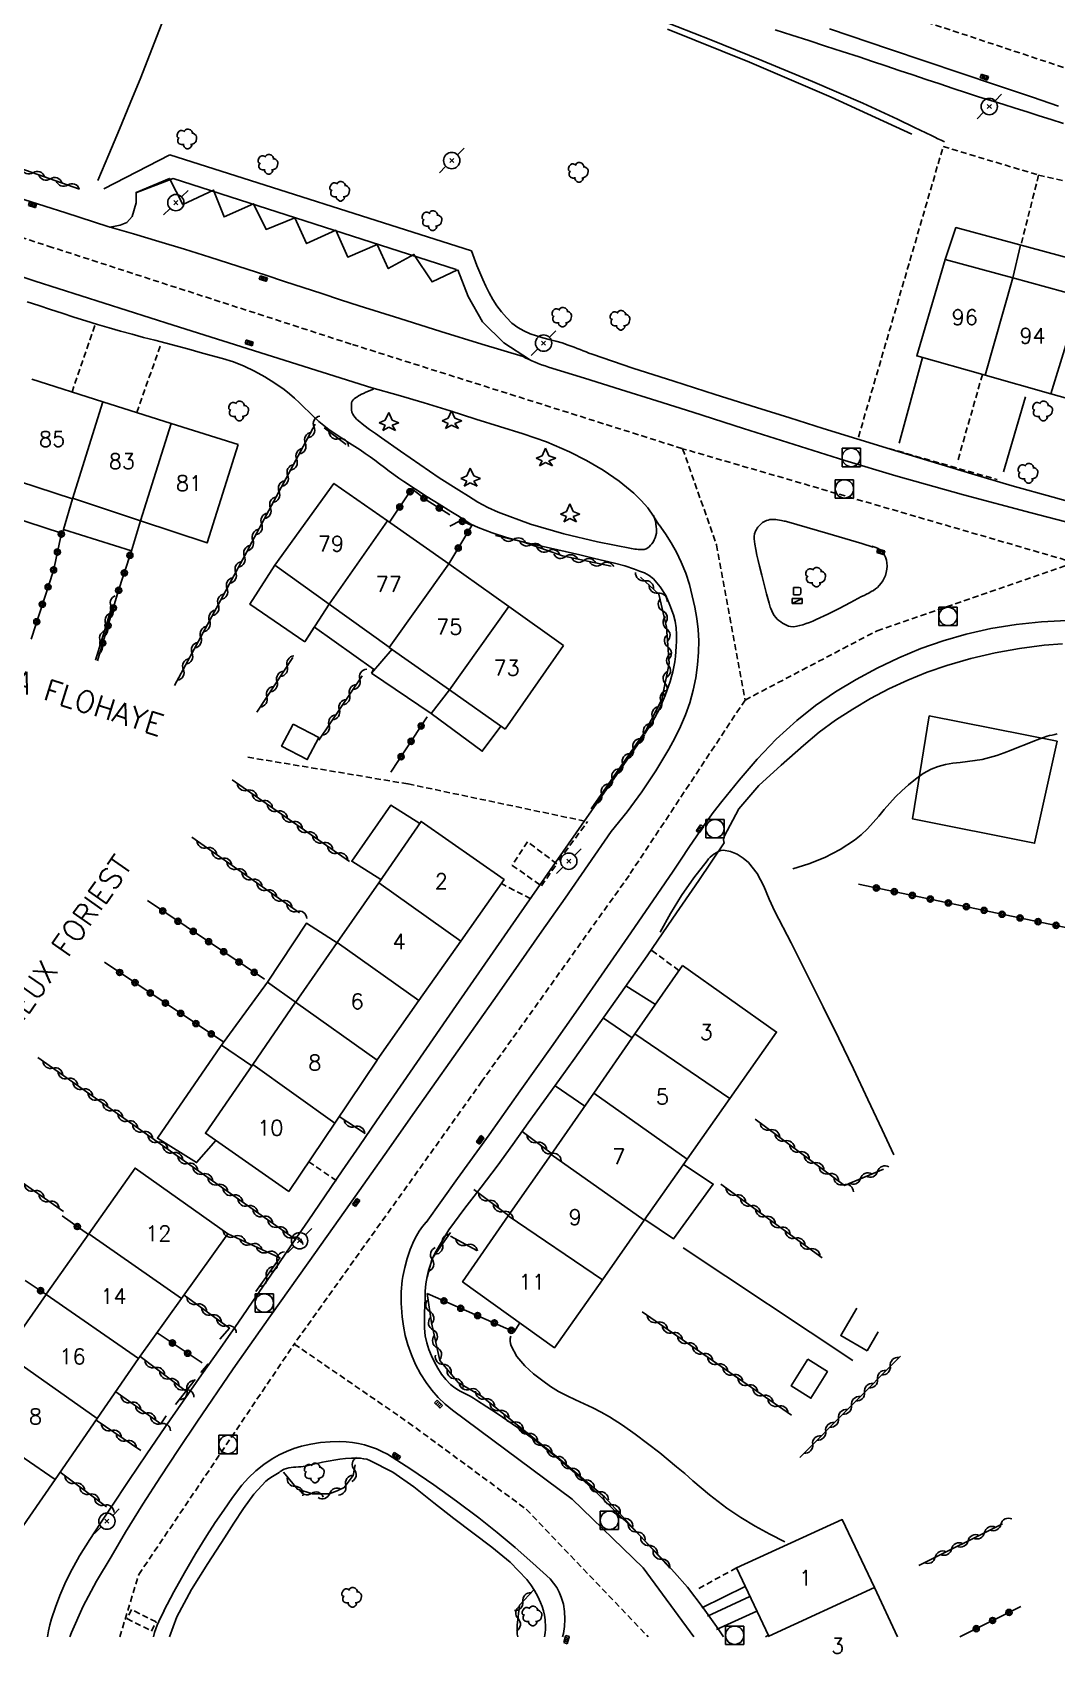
# Model space of a CAD drawing. Header units: millimetres. Extents: x 149000 to 150002, y 151999 to 153000.
# Drawn here: x 149419.4 to 149503.1, y 151998.6 to 152131 of the extents above; entities that cross this region are included whole.
import ezdxf
from ezdxf.enums import TextEntityAlignment as Align

# ---------------------------------------------------------------- set-up
doc = ezdxf.new("R2010")
doc.units = ezdxf.units.MM
doc.linetypes.add('DASHED', pattern=[0.75, 0.5, -0.25])
doc.layers.get('0').update_dxf_attribs({"linetype": 'CONTINUOUS'})
for name, color, linetype in [('W0001', 6, 'DASHED'), ('W0006', 2, 'CONTINUOUS'), ('W0008', 7, 'CONTINUOUS'), ('W0014', 7, 'CONTINUOUS'), ('W0015', 2, 'CONTINUOUS'), ('W0017', 7, 'CONTINUOUS'), ('w0101', 7, 'CONTINUOUS'), ('W0104', 1, 'CONTINUOUS'), ('W0112', 1, 'DASHED'), ('w0211', 2, 'CONTINUOUS'), ('w0300', 7, 'CONTINUOUS'), ('w0303', 7, 'CONTINUOUS'), ('W0310', 3, 'CONTINUOUS'), ('w0323', 7, 'CONTINUOUS'), ('W0330', 7, 'CONTINUOUS'), ('W0401', 7, 'CONTINUOUS'), ('W0420', 7, 'CONTINUOUS'), ('W0438', 7, 'CONTINUOUS'), ('W0473', 7, 'CONTINUOUS'), ('W0989', 7, 'CONTINUOUS'), ('W0991', 7, 'CONTINUOUS'), ('W1102', 7, 'CONTINUOUS')]:
    doc.layers.add(name, color=color, linetype=linetype)
doc.styles.get("Standard").update_dxf_attribs({"font": 'romans.shx', "width": 0.85})

# ---------------------------------------------------------------- blocks, each defined once
blk = doc.blocks.new('T420')
for p, q in [((0.75, 0.75), (-0.75, 0.75)), ((-0.75, 0.75), (-0.75, -0.75)), ((0.75, 0.75), (0.75, -0.75)), ((0.75, -0.75), (-0.75, -0.75))]:
    blk.add_line(p, q)
blk.add_ellipse((0, 0), major_axis=(-0.53, 0.53), ratio=1, start_param=3.926991, end_param=10.210176)
blk = doc.blocks.new('T401')
for p, q in [((-0.3, 0.3), (0, 0.3)), ((-0.3, -0.25), (-0.3, 0.3)), ((-0.3, 0.15), (0, 0.15)), ((-0.3, 0), (0, 0)), ((0, 0.3), (0, -0.25)), ((-0.3, -0.15), (0, -0.15)), ((-0.3, -0.25), (-0.3, -0.3)), ((-0.3, -0.3), (0, -0.3)), ((0, -0.3), (0, -0.25))]:
    blk.add_line(p, q)
blk = doc.blocks.new('T300')
for p, q in [((-0.8, 0.51), (-0.86, 0.34)), ((-0.86, 0.34), (-0.86, 0.17)), ((-0.86, 0.17), (-0.74, 0.06)), ((-0.69, 0.63), (-0.8, 0.51)), ((-0.8, -0.06), (-0.74, 0.06)), ((-0.74, 0.06), (-0.69, 0.11)), ((-0.57, 0.69), (-0.69, 0.63)), ((-0.46, 0.69), (-0.57, 0.69)), ((-0.29, 0.63), (-0.46, 0.69)), ((-0.29, 0.63), (-0.17, 0.74)), ((-0.23, 0.57), (-0.29, 0.63)), ((-0.17, 0.74), (-0.06, 0.8)), ((-0.06, 0.8), (0.06, 0.8)), ((0.06, 0.8), (0.23, 0.74)), ((0.23, 0.74), (0.34, 0.63)), ((0.34, 0.63), (0.4, 0.51)), ((0.46, 0.46), (0.34, 0.46)), ((0.4, 0.51), (0.4, 0.46)), ((0.57, 0.4), (0.46, 0.46)), ((0.57, 0.4), (0.69, 0.29)), ((0.69, 0.29), (0.74, 0.17)), ((0.74, 0.06), (0.69, -0.17)), ((0.74, 0.17), (0.74, 0.06)), ((-0.8, -0.17), (-0.8, -0.06)), ((-0.8, -0.23), (-0.8, -0.17)), ((-0.74, -0.34), (-0.8, -0.23)), ((-0.69, -0.4), (-0.74, -0.34)), ((-0.51, -0.46), (-0.69, -0.4)), ((-0.4, -0.46), (-0.51, -0.46)), ((-0.4, -0.46), (-0.34, -0.46)), ((-0.34, -0.46), (-0.34, -0.4)), ((-0.34, -0.51), (-0.34, -0.46)), ((-0.29, -0.63), (-0.34, -0.51)), ((-0.17, -0.74), (-0.29, -0.63)), ((-0.06, -0.8), (-0.17, -0.74)), ((0.06, -0.8), (-0.06, -0.8)), ((0.17, -0.74), (0.06, -0.8)), ((0.23, -0.69), (0.17, -0.74)), ((0.29, -0.46), (0.23, -0.46)), ((0.29, -0.63), (0.23, -0.69)), ((0.46, -0.4), (0.29, -0.46)), ((0.34, -0.51), (0.29, -0.63)), ((0.34, -0.51), (0.34, -0.46)), ((0.57, -0.34), (0.46, -0.4)), ((0.63, -0.29), (0.57, -0.34)), ((0.69, -0.17), (0.63, -0.29))]:
    blk.add_line(p, q)
blk = doc.blocks.new('T473')
for p, q in [((-0.166667, 0.166667), (0.166667, -0.166667)), ((-0.166667, -0.166667), (0.166667, 0.166667)), ((0.500001, 0.500001), (1.000002, 1.000002)), ((-1.000002, -1.000002), (-0.500001, -0.500001))]:
    blk.add_line(p, q)
blk.add_ellipse((0, 0), major_axis=(0.471405, 0.471405), ratio=1, start_param=5.4977871438, end_param=11.780972451)
blk = doc.blocks.new('T303')
for p, q in [((-0.77, 0), (-0.28, 0.21)), ((-0.28, -0.21), (-0.77, 0)), ((-0.28, 0.21), (0, 0.83)), ((0, 0.83), (0.28, 0.21)), ((0.28, 0.21), (0.83, 0)), ((0.83, 0), (0.28, -0.21)), ((-0.49, -0.63), (-0.28, -0.21)), ((0, -0.35), (-0.49, -0.63)), ((0.56, -0.63), (0, -0.35)), ((0.28, -0.21), (0.56, -0.63))]:
    blk.add_line(p, q)
blk = doc.blocks.new('T438')
for p, q in [((-0.4, 0.2), (0.4, 0.2)), ((-0.4, -0.2), (-0.4, 0.2)), ((0.15, 1.1), (-0.3, 1.1)), ((-0.3, 1.1), (-0.3, 0.5)), ((-0.3, 0.5), (0.15, 0.5)), ((0.3, 0.65), (0.3, 0.95)), ((0.4, 0.2), (0.4, -0.2))]:
    blk.add_line(p, q)
at = {"flags": 128}
for points in [[(-0.4, -0.2), (0.4, 0.2)], [(0.4, -0.2), (-0.4, -0.2)]]:
    blk.add_lwpolyline(points, dxfattribs=at)
for centre, major_axis, start_param, end_param in [((0.15, 0.95), (0.106, -0.106), 0.785398, 2.356194), ((0.15, 0.65), (0.106, 0.106), 3.926991, 5.497787)]:
    blk.add_ellipse(centre, major_axis=major_axis, ratio=1, start_param=start_param, end_param=end_param)
blk = doc.blocks.new('t323o')
at = {"color": 0, "linetype": 'Continuous'}
for radius in [0.25, 0.15]:
    blk.add_circle((0, 0), radius, dxfattribs=at)
blk = doc.blocks.new('t310o')
at = {"color": 0, "linetype": 'Continuous'}
for centre, start, end in [((-0.5, 0.38), 216.8699, 323.1304), ((0.5, -0.37), 36.8699, 143.1303)]:
    blk.add_arc(centre, 0.625, start, end, dxfattribs=at)

msp = doc.modelspace()

# ---------------------------------------------------------------- linework, layer by layer
at = {"layer": 'W0001'}
for points in [[(149405.91, 152164.53), (149405.91, 152164.53), (149426.93, 152156.39), (149464.35, 152141.62), (149490.34, 152132.55), (149510.93, 152125.74), (149527.95, 152122.29), (149546.32, 152120.5), (149555.46, 152119.76), (149574.48, 152118.11)], [(149392.72, 152122.53), (149398.46, 152120.81), (149420.71, 152113.56), (149445.55, 152105.53), (149472.53, 152097.02)], [(149504.53, 152087.72), (149472.53, 152097.02)], [(149472.53, 152097.02), (149475.3, 152089.18), (149477.63, 152076.5)], [(149477.63, 152076.5), (149488.42, 152082.16), (149504.53, 152087.72)], [(149477.63, 152076.5), (149468.15, 152062.17), (149456.14, 152045.37), (149440.8, 152023.91)], [(149426.55, 152000), (149428.11, 152005.1), (149440.8, 152023.91)], [(149440.81, 152023.91), (149450.12, 152017.51), (149459.75, 152010.43), (149469.72, 152000)]]:
    msp.add_lwpolyline(points, dxfattribs=at)
at = {"layer": 'W0006'}
for points in [[(149454.15, 152111.62), (149452.06, 152110.64), (149450.58, 152112.88), (149448.48, 152111.72), (149447.58, 152113.68), (149445.18, 152112.66), (149444.2, 152114.86), (149441.81, 152113.77), (149440.86, 152115.87), (149438.5, 152114.93), (149437.48, 152117.02), (149435.07, 152115.95), (149434.2, 152118.13), (149431.7, 152116.95), (149430.6, 152119.09), (149427.89, 152117.95), (149427.9, 152117.1), (149427.56, 152115.97), (149427.13, 152115.49), (149426.57, 152115.27), (149426.04, 152115.16), (149425.72, 152115.12)], [(149460.01, 152104.3), (149457.93, 152105.67), (149456.18, 152107.37), (149455, 152109.46), (149454.16, 152111.63)]]:
    msp.add_lwpolyline(points, dxfattribs=at)
at = {"layer": 'W0008'}
for points in [[(149459.49, 152104.54), (149456.14, 152105.56), (149452.79, 152106.59), (149449.44, 152107.64), (149446.1, 152108.69), (149444.57, 152109.18), (149443.05, 152109.68), (149441.53, 152110.18), (149440.01, 152110.68), (149438.48, 152111.19), (149436.96, 152111.68), (149435.44, 152112.18), (149433.91, 152112.66), (149431.83, 152113.3), (149429.75, 152113.94), (149427.66, 152114.56), (149425.57, 152115.16)], [(149447.15, 152102), (149449.28, 152101.39), (149451.41, 152100.76), (149453.53, 152100.11), (149455.64, 152099.43), (149457.56, 152098.83), (149459.5, 152098.24), (149461.42, 152097.58), (149463.28, 152096.77), (149464.68, 152096.05), (149466.04, 152095.26), (149467.34, 152094.38), (149468.55, 152093.38), (149469.14, 152092.8), (149469.68, 152092.18), (149470.16, 152091.51), (149470.58, 152090.81)]]:
    msp.add_lwpolyline(points, dxfattribs=at)
at = {"layer": 'W0014'}
for points in [[(149503.63, 152123.58), (149502.64, 152123.9), (149501.65, 152124.21), (149500.67, 152124.52), (149499.68, 152124.83), (149498.69, 152125.14), (149497.7, 152125.45), (149496.71, 152125.76), (149495.73, 152126.08), (149494.63, 152126.44), (149493.53, 152126.81), (149492.43, 152127.17), (149491.33, 152127.54), (149490.23, 152127.91), (149489.13, 152128.28), (149488.04, 152128.64), (149486.94, 152129.01), (149485.57, 152129.46), (149484.2, 152129.9), (149482.83, 152130.34), (149481.45, 152130.78), (149480.08, 152131.22)], [(149484.54, 152131.29), (149489.42, 152129.64), (149492.33, 152128.65), (149495.25, 152127.67), (149498.17, 152126.69), (149501.1, 152125.72), (149503.24, 152125)], [(149425.57, 152115.16), (149422.15, 152116.27), (149418.72, 152117.37), (149415.3, 152118.48), (149411.87, 152119.58), (149408.47, 152120.67), (149405.06, 152121.77), (149401.65, 152122.86), (149398.25, 152123.95), (149396.17, 152124.62), (149393.2, 152125.49), (149393.2, 152125.49)], [(149425.25, 152118.25), (149430.65, 152121.01)], [(149430.65, 152121.01), (149455.29, 152113.18)], [(149392.5, 152119.51), (149397.28, 152118.1), (149399.72, 152117.3), (149402.16, 152116.49), (149404.6, 152115.69), (149406.01, 152115.22), (149407.43, 152114.75), (149408.84, 152114.28), (149410.25, 152113.8), (149411.67, 152113.33), (149413.08, 152112.86), (149414.49, 152112.39), (149415.91, 152111.92), (149419.65, 152110.71), (149423.4, 152109.5), (149427.15, 152108.3), (149430.9, 152107.11), (149434.96, 152105.82), (149439.02, 152104.54), (149443.09, 152103.27), (149447.15, 152102)], [(149454.04, 152111.64), (149430.91, 152119.08), (149427.86, 152117.9)], [(149455.29, 152113.18), (149455.49, 152112.58), (149455.71, 152111.99), (149455.95, 152111.41), (149456.21, 152110.83), (149456.46, 152110.28), (149456.73, 152109.74), (149457.02, 152109.2), (149457.36, 152108.69), (149457.73, 152108.2), (149458.13, 152107.72), (149458.58, 152107.28), (149459.08, 152106.91), (149459.56, 152106.64), (149460.07, 152106.41), (149460.58, 152106.23), (149461.11, 152106.07), (149461.63, 152105.94), (149462.16, 152105.8), (149462.68, 152105.65), (149463.19, 152105.48), (149463.43, 152105.39), (149463.68, 152105.3), (149463.92, 152105.2), (149464.16, 152105.11), (149464.4, 152105.02), (149464.64, 152104.92), (149464.88, 152104.83), (149465.13, 152104.74), (149468.47, 152103.6), (149471.82, 152102.52), (149475.19, 152101.45), (149478.55, 152100.39), (149481.28, 152099.53), (149484.02, 152098.67), (149486.76, 152097.83), (149489.5, 152096.99), (149492.82, 152095.98), (149496.14, 152094.98), (149499.46, 152094), (149502.8, 152093.05), (149505.02, 152092.43)], [(149469.42, 152073.7), (149470.06, 152074.71), (149470.63, 152075.77), (149471.11, 152076.87), (149471.51, 152078.01), (149471.63, 152078.41), (149471.73, 152078.81), (149471.82, 152079.22), (149471.88, 152079.63), (149471.94, 152080.05), (149471.98, 152080.46), (149472.01, 152080.88), (149472.02, 152081.3), (149472.02, 152081.84), (149471.99, 152082.38), (149471.91, 152082.93), (149471.77, 152083.46), (149471.49, 152084.25), (149471.15, 152085.02), (149470.7, 152085.75), (149470.15, 152086.39), (149469.8, 152086.67), (149469.41, 152086.87), (149469.01, 152087.03), (149468.61, 152087.18), (149467.8, 152087.45), (149466.97, 152087.66), (149466.14, 152087.85), (149465.32, 152088.06), (149464.13, 152088.36), (149462.94, 152088.63), (149461.74, 152088.89), (149460.54, 152089.16), (149459.34, 152089.44), (149458.15, 152089.77), (149456.98, 152090.14), (149455.83, 152090.59), (149455.24, 152090.87), (149454.69, 152091.2), (149454.15, 152091.56), (149453.6, 152091.9), (149452.63, 152092.5), (149451.66, 152093.1), (149450.7, 152093.71), (149449.75, 152094.34), (149449.35, 152094.62), (149448.95, 152094.9), (149448.56, 152095.19), (149448.17, 152095.48), (149447.78, 152095.77), (149447.39, 152096.07), (149447, 152096.35), (149446.6, 152096.64), (149446.18, 152096.92), (149445.75, 152097.2), (149445.33, 152097.47), (149444.9, 152097.75), (149444.47, 152098.02), (149444.05, 152098.31), (149443.63, 152098.6), (149443.23, 152098.91), (149442.8, 152099.25), (149442.4, 152099.62), (149442.01, 152100), (149441.62, 152100.38), (149441.23, 152100.77), (149440.83, 152101.14), (149440.42, 152101.5), (149439.99, 152101.84), (149439.21, 152102.38), (149438.4, 152102.89), (149437.57, 152103.36), (149436.7, 152103.77), (149435.83, 152104.11), (149434.93, 152104.39), (149434.02, 152104.63), (149433.12, 152104.88), (149432.2, 152105.14), (149431.27, 152105.39), (149430.34, 152105.64), (149429.41, 152105.87), (149428.48, 152106.11), (149427.55, 152106.36), (149426.62, 152106.61), (149425.69, 152106.88), (149424.73, 152107.16), (149423.77, 152107.46), (149422.81, 152107.77), (149421.85, 152108.08), (149420.9, 152108.39), (149419.94, 152108.7), (149418.98, 152109.01)], [(149461.57, 152103.69), (149461.29, 152103.78), (149461.01, 152103.88), (149460.74, 152103.98), (149460.47, 152104.09), (149460.22, 152104.2), (149459.98, 152104.31), (149459.73, 152104.42), (149459.49, 152104.54)], [(149506.56, 152090.35), (149501, 152091.77), (149495.46, 152093.26), (149489.94, 152094.81), (149485.78, 152096.05), (149481.63, 152097.35), (149477.5, 152098.68), (149473.36, 152099.99), (149470.41, 152100.92), (149467.46, 152101.84), (149464.52, 152102.77), (149461.57, 152103.69)], [(149470.15, 152091.56), (149470.23, 152091.34), (149470.3, 152091.11), (149470.35, 152090.88), (149470.38, 152090.65), (149470.4, 152090.47), (149470.4, 152090.29), (149470.39, 152090.11), (149470.35, 152089.93), (149470.29, 152089.75), (149470.21, 152089.57), (149470.11, 152089.4), (149470, 152089.24), (149469.9, 152089.13), (149469.8, 152089.02), (149469.68, 152088.92), (149469.54, 152088.85), (149469.39, 152088.8), (149469.22, 152088.79), (149469.06, 152088.8), (149468.9, 152088.8), (149468.76, 152088.81), (149468.62, 152088.82), (149468.48, 152088.84), (149468.35, 152088.86), (149465.58, 152089.42), (149462.83, 152090.07), (149460.11, 152090.86), (149457.45, 152091.84), (149456.62, 152092.22), (149455.81, 152092.66), (149455.03, 152093.14), (149454.25, 152093.62), (149452.64, 152094.65), (149451.05, 152095.72), (149449.49, 152096.82), (149447.93, 152097.92), (149447.45, 152098.26), (149446.96, 152098.59), (149446.48, 152098.95), (149446.03, 152099.33), (149445.9, 152099.44), (149445.78, 152099.56), (149445.67, 152099.69), (149445.58, 152099.84), (149445.52, 152100.01), (149445.49, 152100.19), (149445.48, 152100.38), (149445.48, 152100.56), (149445.48, 152100.6), (149445.48, 152100.64), (149445.48, 152100.69), (149445.49, 152100.73), (149445.49, 152100.78), (149445.5, 152100.82), (149445.52, 152100.86), (149445.54, 152100.9), (149445.61, 152101.01), (149445.7, 152101.1), (149445.81, 152101.17), (149445.91, 152101.24), (149446.04, 152101.33), (149446.17, 152101.4), (149446.31, 152101.47), (149446.45, 152101.53), (149446.65, 152101.63), (149446.86, 152101.72), (149447.07, 152101.8), (149447.28, 152101.88)], [(149470.6, 152090.8), (149471.12, 152090.08), (149471.6, 152089.33), (149472.03, 152088.56), (149472.42, 152087.75), (149472.78, 152086.86), (149473.08, 152085.94), (149473.32, 152085.01), (149473.53, 152084.07), (149473.68, 152083.16), (149473.79, 152082.25), (149473.84, 152081.33), (149473.83, 152080.41), (149473.75, 152079.36), (149473.6, 152078.32), (149473.39, 152077.29), (149473.11, 152076.27), (149472.76, 152075.29), (149472.35, 152074.33), (149471.89, 152073.39), (149471.39, 152072.48), (149470.33, 152070.72), (149469.2, 152069.01), (149467.99, 152067.36), (149466.7, 152065.76)], [(149451.58, 152033.85), (149454.15, 152037.42), (149456.72, 152041), (149459.27, 152044.58), (149461.81, 152048.18), (149463.99, 152051.28), (149466.15, 152054.39), (149468.3, 152057.5), (149470.46, 152060.61), (149471.11, 152061.57), (149471.76, 152062.53), (149472.4, 152063.5), (149473.04, 152064.46), (149473.68, 152065.42), (149474.35, 152066.37), (149475.03, 152067.31), (149475.74, 152068.22), (149477.16, 152069.96), (149478.63, 152071.67), (149480.18, 152073.3), (149481.85, 152074.83), (149483.39, 152076.05), (149485.02, 152077.16), (149486.7, 152078.18), (149488.43, 152079.11), (149490.19, 152079.95), (149491.98, 152080.7), (149493.81, 152081.34), (149495.68, 152081.88), (149497.71, 152082.33), (149499.77, 152082.66), (149501.85, 152082.88), (149503.92, 152083)], [(149503.56, 152081.09), (149502.06, 152080.97), (149500.05, 152080.7), (149498.05, 152080.34), (149496.07, 152079.88), (149494.12, 152079.31), (149492.51, 152078.76), (149490.93, 152078.12), (149489.38, 152077.4), (149487.87, 152076.61), (149486.43, 152075.76), (149485.03, 152074.85), (149483.67, 152073.86), (149482.39, 152072.78), (149480.58, 152071.19), (149478.76, 152069.52), (149477.12, 152067.6), (149475.93, 152065.36), (149475.89, 152065.23), (149475.88, 152065.08), (149475.89, 152064.94), (149475.93, 152064.8)], [(149420.66, 152000), (149420.74, 152000.49), (149420.85, 152000.98), (149420.98, 152001.47), (149421.29, 152002.44), (149421.65, 152003.39), (149422.06, 152004.32), (149422.5, 152005.24), (149423.26, 152006.62), (149424.1, 152007.96), (149424.97, 152009.28), (149425.84, 152010.59), (149427.29, 152012.78), (149428.76, 152014.95), (149430.24, 152017.11), (149431.74, 152019.26), (149433.24, 152021.4), (149434.74, 152023.55), (149436.24, 152025.7), (149437.73, 152027.86), (149439.13, 152029.9), (149440.53, 152031.94), (149441.93, 152033.98), (149443.33, 152036.02), (149444.73, 152038.06), (149446.13, 152040.1), (149447.53, 152042.13), (149448.94, 152044.17), (149454.04, 152051.55), (149459.16, 152058.92), (149464.28, 152066.29), (149469.42, 152073.65)], [(149466.7, 152065.75), (149464.82, 152063.04), (149462.93, 152060.33), (149461.04, 152057.62), (149459.14, 152054.92), (149457.38, 152052.41), (149455.61, 152049.9), (149453.84, 152047.39), (149452.07, 152044.88), (149450.29, 152042.37), (149448.52, 152039.86), (149446.75, 152037.35), (149444.98, 152034.84), (149441.93, 152030.53), (149438.87, 152026.22), (149435.82, 152021.89), (149432.84, 152017.53), (149431.35, 152015.31), (149429.87, 152013.08), (149428.43, 152010.83), (149427.03, 152008.55), (149425.84, 152006.55), (149424.66, 152004.55), (149423.55, 152002.5), (149422.6, 152000.37), (149422.47, 152000)], [(149475.93, 152064.83), (149473.84, 152061.75), (149471.74, 152058.68), (149469.62, 152055.62), (149467.49, 152052.57), (149466.24, 152050.79), (149464.98, 152049.02), (149463.72, 152047.26), (149462.46, 152045.5), (149461.19, 152043.74), (149459.92, 152041.98), (149458.65, 152040.21), (149457.39, 152038.45), (149456.08, 152036.72), (149454.73, 152035), (149453.44, 152033.24), (149452.32, 152031.36), (149452.1, 152030.89), (149451.92, 152030.41), (149451.77, 152029.92), (149451.65, 152029.42), (149451.56, 152028.83), (149451.51, 152028.24), (149451.49, 152027.65), (149451.47, 152027.05), (149451.45, 152026.44), (149451.43, 152025.82), (149451.44, 152025.2), (149451.51, 152024.58), (149451.63, 152024.02), (149451.8, 152023.47), (149452.01, 152022.94), (149452.26, 152022.42), (149452.53, 152021.93), (149452.84, 152021.46), (149453.19, 152021.01), (149453.58, 152020.61), (149453.82, 152020.41), (149454.08, 152020.23), (149454.35, 152020.07), (149454.62, 152019.93), (149454.89, 152019.79), (149455.17, 152019.65), (149455.44, 152019.5), (149455.7, 152019.34), (149457.38, 152018.23), (149459.04, 152017.09), (149460.67, 152015.9), (149462.25, 152014.65), (149463.89, 152013.25), (149465.48, 152011.78), (149467.03, 152010.28), (149468.56, 152008.75), (149469.69, 152007.61), (149470.79, 152006.44), (149471.87, 152005.25), (149472.93, 152004.05)], [(149453.74, 152018.51), (149453.14, 152019.01), (149452.57, 152019.55), (149452.05, 152020.14), (149451.58, 152020.76), (149451.12, 152021.49), (149450.72, 152022.25), (149450.37, 152023.04), (149450.08, 152023.85), (149449.87, 152024.6), (149449.72, 152025.37), (149449.62, 152026.14), (149449.56, 152026.91), (149449.55, 152027.23), (149449.54, 152027.54), (149449.54, 152027.85), (149449.55, 152028.17), (149449.56, 152028.48), (149449.59, 152028.79), (149449.63, 152029.1), (149449.68, 152029.42), (149449.83, 152030.16), (149450.02, 152030.91), (149450.27, 152031.63), (149450.57, 152032.34), (149450.78, 152032.74), (149451.02, 152033.14), (149451.29, 152033.51), (149451.58, 152033.86)], [(149473.44, 152000), (149469.3, 152005.63), (149463.51, 152011.24), (149453.74, 152018.51)], [(149436.51, 152012.38), (149437.07, 152012.99), (149437.67, 152013.56), (149438.32, 152014.07), (149439, 152014.54), (149439.57, 152014.86), (149440.17, 152015.14), (149440.78, 152015.38), (149441.4, 152015.57), (149442.17, 152015.74), (149442.95, 152015.86), (149443.74, 152015.93), (149444.53, 152015.95), (149445.04, 152015.93), (149445.55, 152015.88), (149446.06, 152015.79), (149446.55, 152015.68), (149447.04, 152015.53), (149447.51, 152015.36), (149447.97, 152015.15), (149448.42, 152014.92)], [(149461.24, 152000), (149461.28, 152000.16), (149461.31, 152000.37), (149461.32, 152000.58), (149461.33, 152000.79), (149461.32, 152000.99), (149461.31, 152001.2), (149461.29, 152001.4), (149461.24, 152001.77), (149461.16, 152002.12), (149461.06, 152002.47), (149460.93, 152002.82), (149460.7, 152003.31), (149460.44, 152003.79), (149460.14, 152004.25), (149459.81, 152004.68), (149458.45, 152006.09), (149456.94, 152007.34), (149455.39, 152008.51), (149453.83, 152009.67), (149452.21, 152010.95), (149450.58, 152012.25), (149448.85, 152013.45), (149446.98, 152014.41), (149446.73, 152014.5), (149446.47, 152014.55), (149446.21, 152014.59), (149445.95, 152014.6), (149445.47, 152014.6), (149444.99, 152014.56), (149444.52, 152014.5), (149444.05, 152014.43), (149443.74, 152014.38), (149443.42, 152014.32), (149443.1, 152014.26), (149442.79, 152014.19), (149442.47, 152014.12), (149442.16, 152014.05), (149441.84, 152013.98), (149441.52, 152013.92), (149441.33, 152013.9), (149441.14, 152013.88), (149440.94, 152013.86), (149440.75, 152013.85), (149440.55, 152013.83), (149440.36, 152013.8), (149440.17, 152013.76), (149439.98, 152013.7), (149439.87, 152013.64), (149439.76, 152013.57), (149439.66, 152013.5), (149439.56, 152013.43)], [(149448.41, 152014.92), (149450.33, 152013.69), (149452.21, 152012.41), (149454.07, 152011.08), (149455.89, 152009.71), (149457.38, 152008.52), (149458.85, 152007.29), (149460.29, 152006.03), (149461.7, 152004.73)], [(149439.56, 152013.43), (149439.29, 152013.26), (149439.02, 152013.1), (149438.74, 152012.92), (149438.49, 152012.72), (149437.51, 152011.65), (149436.65, 152010.49), (149435.86, 152009.29), (149435.1, 152008.08), (149433.75, 152005.99), (149432.41, 152003.88), (149431.21, 152001.65), (149430.61, 152000)], [(149430.16, 152002.12), (149430.98, 152003.69), (149431.84, 152005.24), (149432.74, 152006.77), (149433.66, 152008.28), (149434.34, 152009.33), (149435.05, 152010.36), (149435.77, 152011.38), (149436.52, 152012.38)], [(149461.7, 152004.73), (149461.99, 152004.4), (149462.24, 152004.04), (149462.45, 152003.65), (149462.62, 152003.24), (149462.79, 152002.66), (149462.89, 152002.07), (149462.92, 152001.46), (149462.89, 152000.86), (149462.8, 152000.28), (149462.72, 152000)], [(149472.93, 152004.05), (149474.21, 152002.38), (149475.43, 152000.66), (149475.87, 152000)], [(149429.31, 152000), (149429.4, 152000.35), (149429.61, 152000.96), (149429.87, 152001.55), (149430.17, 152002.13)]]:
    msp.add_lwpolyline(points, dxfattribs=at)
at = {"layer": 'W0015'}
for points in [[(149479.6, 152084.41), (149479.39, 152085.17), (149479.19, 152085.92), (149479, 152086.68), (149478.82, 152087.43), (149478.71, 152087.88), (149478.6, 152088.33), (149478.5, 152088.78), (149478.43, 152089.23), (149478.4, 152089.44), (149478.38, 152089.65), (149478.37, 152089.86), (149478.4, 152090.07), (149478.42, 152090.14), (149478.45, 152090.21), (149478.48, 152090.28), (149478.51, 152090.35), (149478.55, 152090.41), (149478.59, 152090.47), (149478.63, 152090.54), (149478.68, 152090.6), (149478.74, 152090.68), (149478.81, 152090.76), (149478.88, 152090.84), (149478.96, 152090.91), (149479.06, 152090.98), (149479.16, 152091.04), (149479.26, 152091.1), (149479.37, 152091.15), (149479.52, 152091.19), (149479.66, 152091.23), (149479.82, 152091.24), (149479.97, 152091.25), (149480.13, 152091.24), (149480.29, 152091.21), (149480.45, 152091.18), (149480.61, 152091.15), (149480.72, 152091.13), (149480.83, 152091.11), (149480.94, 152091.09), (149481.05, 152091.08)], [(149481.02, 152091.07), (149481.86, 152090.83), (149482.71, 152090.58), (149483.55, 152090.34), (149484.39, 152090.09), (149485.31, 152089.82), (149486.24, 152089.55), (149487.17, 152089.27), (149488.1, 152088.99)], [(149487.99, 152089.05), (149488.23, 152088.99), (149488.46, 152088.9), (149488.67, 152088.76), (149488.86, 152088.59), (149489, 152088.39), (149489.11, 152088.17), (149489.18, 152087.93), (149489.22, 152087.69), (149489.23, 152087.43), (149489.21, 152087.17), (149489.16, 152086.92), (149489.09, 152086.67), (149489, 152086.44), (149488.88, 152086.23), (149488.74, 152086.03), (149488.58, 152085.84), (149488.44, 152085.69), (149488.28, 152085.57), (149488.11, 152085.45), (149487.94, 152085.35), (149487.75, 152085.23), (149487.55, 152085.13), (149487.35, 152085.04), (149487.15, 152084.96)], [(149487.15, 152084.96), (149486.24, 152084.45), (149485.32, 152083.96), (149484.39, 152083.5), (149483.44, 152083.07), (149483.17, 152082.95), (149482.9, 152082.84), (149482.62, 152082.74), (149482.34, 152082.65), (149482.1, 152082.59), (149481.86, 152082.52), (149481.61, 152082.48), (149481.35, 152082.49), (149481.17, 152082.53), (149481.01, 152082.6), (149480.85, 152082.69), (149480.7, 152082.78), (149480.55, 152082.88), (149480.4, 152082.99), (149480.26, 152083.11), (149480.13, 152083.24), (149480.01, 152083.41), (149479.9, 152083.59), (149479.81, 152083.78), (149479.73, 152083.97), (149479.69, 152084.08), (149479.66, 152084.19), (149479.63, 152084.3), (149479.61, 152084.42)]]:
    msp.add_lwpolyline(points, dxfattribs=at)
at = {"layer": 'W0017'}
for points in [[(149490.23, 152097.48), (149492.13, 152104.47)], [(149498.74, 152095.12), (149500.54, 152101.25)], [(149470.31, 152051.65), (149467.9, 152053.16)], [(149468.41, 152048.92), (149466.07, 152050.52)], [(149464.53, 152043.34), (149462.12, 152044.99)], [(149474.09, 152002.37), (149477.64, 152004.11)], [(149474.55, 152001.69), (149478.03, 152003.3)], [(149478.6, 152002.1), (149475.3, 152000.6)], [(149479.3, 152000), (149479.54, 152000.13)]]:
    msp.add_lwpolyline(points, dxfattribs=at)
at = {"layer": 'w0101'}
for points in [[(149497.24, 152103.02), (149491.66, 152104.6), (149493.97, 152112.48), (149499.49, 152110.98)], [(149499.49, 152110.98), (149505.06, 152109.46)], [(149425.17, 152100.84), (149419.38, 152102.7)], [(149502.61, 152101.5), (149497.24, 152103.02)], [(149430.75, 152099.08), (149425.17, 152100.84)], [(149508.55, 152099.83), (149502.61, 152101.5)], [(149436.21, 152097.36), (149430.75, 152099.08)], [(149428.24, 152091.13), (149433.68, 152089.33), (149436.21, 152097.36)], [(149416.85, 152094.82), (149422.7, 152092.92)], [(149448.42, 152091.12), (149444.05, 152094.19), (149439.22, 152087.51), (149443.66, 152084.33)], [(149422.7, 152092.92), (149422.7, 152092.98), (149428.24, 152091.13)], [(149453.42, 152087.63), (149448.42, 152091.12)], [(149458.33, 152084.13), (149453.42, 152087.63)], [(149443.66, 152084.33), (149448.57, 152080.82), (149448.57, 152080.8)], [(149462.8, 152080.95), (149458.33, 152084.13)], [(149448.57, 152080.8), (149453.49, 152077.33)], [(149458.03, 152074.12), (149462.8, 152080.95)], [(149453.49, 152077.33), (149458.03, 152074.12)], [(149454.42, 152056.82), (149457.95, 152061.83), (149451.17, 152066.58), (149447.7, 152061.58)], [(149447.7, 152061.58), (149444.3, 152056.69)], [(149450.99, 152051.96), (149454.42, 152056.82)], [(149444.3, 152056.69), (149440.9, 152051.79), (149440.9, 152051.82)], [(149472.52, 152054.82), (149468.63, 152049.23)], [(149476.38, 152043.96), (149480.2, 152049.38), (149472.52, 152054.82)], [(149440.9, 152051.82), (149437.41, 152046.74)], [(149447.57, 152047.08), (149447.57, 152047.11), (149450.99, 152051.96)], [(149468.63, 152049.23), (149465.27, 152044.4)], [(149437.41, 152046.74), (149433.55, 152041.12), (149440.37, 152036.38)], [(149444.12, 152041.96), (149447.57, 152047.08)], [(149465.27, 152044.4), (149461.78, 152039.39)], [(149472.9, 152039.02), (149476.38, 152043.96)], [(149440.37, 152036.38), (149444.12, 152041.96)], [(149431.6, 152027.62), (149435.39, 152032.92), (149427.8, 152038.28), (149424.03, 152032.92)], [(149461.78, 152039.39), (149458.29, 152034.37)], [(149469.4, 152034.04), (149472.9, 152039.02)], [(149458.29, 152034.37), (149454.56, 152029), (149462.06, 152023.61), (149465.97, 152029.16)], [(149424.03, 152032.92), (149420.55, 152027.99), (149420.55, 152027.96)], [(149465.97, 152029.16), (149469.4, 152034.04)], [(149420.55, 152027.96), (149417.19, 152023.14)], [(149428.09, 152022.72), (149431.6, 152027.62)], [(149424.71, 152017.83), (149428.09, 152022.72)], [(149421.27, 152012.85), (149424.71, 152017.83)], [(149417.37, 152007.22), (149421.27, 152012.85)], [(149479.57, 152000.06), (149476.92, 152005.63), (149485.57, 152009.58), (149488.19, 152004.03)], [(149488.19, 152004.03), (149490.09, 152000)], [(149479.6, 152000), (149479.57, 152000.06)]]:
    msp.add_lwpolyline(points, dxfattribs=at)
msp.add_lwpolyline([(149492.66, 152075.2), (149491.3, 152066.8), (149501.28, 152064.8), (149503.12, 152073.13)], close=True, dxfattribs=at)
at = {"layer": 'W0104'}
for points in [[(149516.12, 152106.17), (149516.89, 152108.85), (149505.73, 152112.13), (149505.7, 152112.13), (149494.85, 152115.08), (149493.97, 152112.48)], [(149500.12, 152113.65), (149499.49, 152110.98)], [(149421.96, 152090.42), (149422.7, 152092.92)], [(149421.96, 152090.42), (149421.96, 152090.35), (149421.8, 152090.13), (149416.09, 152091.97), (149416.15, 152092.39), (149416.15, 152092.37)], [(149428.24, 152091.14), (149427.5, 152088.69), (149421.96, 152090.42)], [(149441.67, 152081.25), (149437.17, 152084.33), (149439.22, 152087.51)], [(149443.66, 152084.33), (149441.67, 152081.25)], [(149447.12, 152078.7), (149447.28, 152079.02), (149442.45, 152082.46), (149442.42, 152082.44), (149441.67, 152081.25)], [(149448.8, 152080.64), (149447.12, 152078.7)], [(149451.98, 152075.41), (149447.12, 152078.7)], [(149453.49, 152077.33), (149451.98, 152075.41)], [(149457.69, 152074.37), (149456.16, 152072.31), (149451.98, 152075.41)], [(149451.05, 152066.41), (149448.7, 152067.92), (149445.5, 152063.33), (149447.88, 152061.84)], [(149444.39, 152056.63), (149441.8, 152058.27), (149438.62, 152053.46)], [(149438.62, 152053.46), (149434.77, 152048.2), (149429.62, 152040.71), (149432.82, 152038.73), (149434.39, 152040.54)], [(149440.99, 152051.76), (149438.62, 152053.46)], [(149437.33, 152046.62), (149434.85, 152048.31)], [(149472.59, 152038.57), (149475.03, 152036.97), (149471.78, 152032.5), (149469.43, 152034.08)], [(149487.6, 152023.36), (149485.45, 152024.6), (149486.75, 152026.85)], [(149488.5, 152024.92), (149487.6, 152023.36)]]:
    msp.add_lwpolyline(points, dxfattribs=at)
for points in [[(149440.72, 152074.54), (149439.77, 152072.74), (149441.86, 152071.64), (149442.8, 152073.44)], [(149482.75, 152022.67), (149481.4, 152020.5), (149483.01, 152019.49), (149484.36, 152021.67)]]:
    msp.add_lwpolyline(points, close=True, dxfattribs=at)
at = {"layer": 'W0112'}
for points in [[(149486.89, 152097.97), (149493.81, 152121.69), (149501.61, 152119.36), (149507.61, 152118.04), (149507.58, 152118.04), (149506.29, 152113.87), (149505.77, 152111.99)], [(149501.61, 152119.36), (149500.2, 152113.79)], [(149424.51, 152107.07), (149422.65, 152101.65)], [(149427.94, 152099.97), (149429.89, 152105.51)], [(149497.02, 152103.09), (149494.96, 152095.87)], [(149489.36, 152097.04), (149498.22, 152094.5)], [(149437.02, 152071.83), (149450.1, 152069.65), (149464.71, 152066.57)], [(149462.43, 152063.41), (149464.77, 152066.58)], [(149462.24, 152063.12), (149459.87, 152064.92), (149458.61, 152063), (149461, 152061.32)], [(149461, 152061.32), (149462.24, 152063.12)], [(149460.12, 152060.27), (149457.72, 152061.51)], [(149472.23, 152054.42), (149469.91, 152056.11)], [(149444.25, 152037.25), (149442, 152038.8)], [(149476.92, 152005.63), (149473.66, 152003.86)]]:
    msp.add_lwpolyline(points, dxfattribs=at)
msp.add_lwpolyline([(149427.14, 152001.49), (149429.15, 152000.48), (149429.52, 152001.22), (149427.52, 152002.23)], close=True, dxfattribs=at)
at = {"layer": 'w0211'}
for points in [[(149470.67, 152132.05), (149474.84, 152130.41), (149479, 152128.73), (149483.14, 152127), (149487.26, 152125.22), (149488.67, 152124.58), (149490.07, 152123.92), (149491.46, 152123.25), (149492.85, 152122.58), (149493.12, 152122.45), (149493.38, 152122.32), (149493.64, 152122.2), (149493.91, 152122.07)], [(149481.52, 152062.71), (149482.85, 152063.12), (149484.15, 152063.65), (149485.39, 152064.3), (149486.56, 152065.06), (149487.12, 152065.5), (149487.63, 152065.98), (149488.1, 152066.49), (149488.56, 152067.02), (149489, 152067.56), (149489.46, 152068.08), (149489.93, 152068.59), (149490.44, 152069.07), (149490.99, 152069.56), (149491.56, 152070.04), (149492.17, 152070.49), (149492.83, 152070.85), (149493.41, 152071.06), (149494, 152071.22), (149494.61, 152071.33), (149495.21, 152071.41), (149495.81, 152071.48), (149496.41, 152071.55), (149497.01, 152071.65), (149497.6, 152071.8), (149498.2, 152071.98), (149498.8, 152072.19), (149499.38, 152072.41), (149499.97, 152072.64), (149500.55, 152072.88), (149501.13, 152073.11), (149501.72, 152073.33), (149502.31, 152073.54), (149502.51, 152073.6), (149502.72, 152073.64), (149502.92, 152073.69), (149503.13, 152073.73)], [(149480.87, 152007.76), (149479.65, 152008.38), (149478.45, 152009.05), (149477.28, 152009.76), (149476.14, 152010.52), (149475.42, 152011.05), (149474.72, 152011.6), (149474.04, 152012.16), (149473.37, 152012.74), (149472.7, 152013.33), (149472.03, 152013.9), (149471.35, 152014.47), (149470.66, 152015.02), (149469.65, 152015.79), (149468.64, 152016.55), (149467.61, 152017.28), (149466.55, 152017.97), (149465.88, 152018.36), (149465.19, 152018.71), (149464.49, 152019.03), (149463.79, 152019.35), (149463.09, 152019.68), (149462.4, 152020.04), (149461.73, 152020.44), (149461.1, 152020.9), (149460.36, 152021.49), (149459.63, 152022.14), (149458.99, 152022.89), (149458.52, 152023.77), (149458.46, 152023.96), (149458.44, 152024.16), (149458.45, 152024.37), (149458.5, 152024.56)]]:
    msp.add_lwpolyline(points, dxfattribs=at)
at = {"layer": 'w0300'}
for points in [[(149435.58, 152146.42), (149433.8, 152141.63), (149431.98, 152136.85), (149430.13, 152132.09), (149428.26, 152127.33), (149427.4, 152125.23), (149426.54, 152123.12), (149425.66, 152121.03), (149424.77, 152118.93)], [(149491.24, 152122.7), (149484.66, 152125.72), (149478, 152128.58), (149471.28, 152131.27)], [(149489.77, 152039.37), (149488.84, 152041.4), (149487.67, 152043.89), (149486.49, 152046.38), (149485.29, 152048.85), (149484.01, 152051.46), (149482.7, 152054.07), (149481.39, 152056.66), (149480.05, 152059.24), (149479.59, 152060.25), (149479.15, 152061.3), (149478.62, 152062.33), (149477.9, 152063.22), (149477.47, 152063.59), (149476.98, 152063.91), (149476.44, 152064.14), (149475.86, 152064.23), (149475.64, 152064.21), (149475.44, 152064.13), (149475.26, 152064.03), (149475.08, 152063.92), (149474.93, 152063.8), (149474.78, 152063.66), (149474.65, 152063.52), (149474.52, 152063.36), (149473.45, 152061.98), (149472.45, 152060.55), (149471.53, 152059.06), (149470.69, 152057.53)]]:
    msp.add_lwpolyline(points, dxfattribs=at)
at = {"layer": 'W0310'}
for points in [[(149408.15, 152123.53), (149423.27, 152118.21)], [(149442.52, 152099.01), (149437.14, 152089.04), (149437.11, 152088.94), (149431.03, 152077.68)], [(149445.05, 152097.37), (149443.25, 152098.73)], [(149466.7, 152087.43), (149462.71, 152088.27), (149459.48, 152089.42), (149457.25, 152089.94)], [(149469.08, 152086.54), (149470.59, 152085.15), (149471.2, 152082.46), (149471.42, 152079.51), (149470.83, 152076.54), (149469.52, 152074.02), (149465.05, 152067.61)], [(149425.93, 152084.18), (149424.58, 152079.76)], [(149437.74, 152075.51), (149440.7, 152079.97)], [(149446.35, 152078.46), (149442.8, 152073.22)], [(149445.32, 152063.32), (149435.73, 152069.99)], [(149441.22, 152059.11), (149432.44, 152065.29)], [(149440.96, 152032.41), (149432.75, 152038.21), (149427.62, 152041.83), (149419.86, 152047.32)], [(149446.59, 152041.1), (149444.48, 152042.5)], [(149478.46, 152042.28), (149485.74, 152036.87), (149488.95, 152038.19)], [(149461.89, 152039.41), (149459.42, 152041.28)], [(149421.95, 152034.74), (149414.64, 152039.86)], [(149483.92, 152030.96), (149475.65, 152036.96)], [(149458.3, 152034.42), (149455.48, 152036.53)], [(149435.39, 152032.92), (149439.63, 152030.94), (149437.66, 152028.2)], [(149451.67, 152029.38), (149452.08, 152030.89), (149453.57, 152033.01)], [(149453.56, 152032.71), (149455.71, 152031.55)], [(149431.8, 152027.91), (149435.51, 152025.22), (149434.73, 152024.32)], [(149471.49, 152005.6), (149466.16, 152011.45), (149462.35, 152014.63), (149456.11, 152019.67), (149454.2, 152020.77), (149452.7, 152022.58), (149452.01, 152025.65), (149451.66, 152028.05)], [(149481.42, 152018.1), (149469.23, 152026.54)], [(149431.9, 152020.11), (149428.22, 152022.89)], [(149490.32, 152022.93), (149482.09, 152014.66)], [(149432.71, 152021.02), (149431.11, 152018.97)], [(149433.76, 152022.29), (149433.16, 152021.6)], [(149430.34, 152018.05), (149429.91, 152017.39), (149426.23, 152020.02)], [(149428.27, 152015.21), (149424.63, 152017.71)], [(149425.47, 152010.62), (149421.68, 152013.45)], [(149439.93, 152013.45), (149441.06, 152012.06), (149442.3, 152011.68), (149443.66, 152011.69), (149444.3, 152011.93), (149444.89, 152012.21), (149445.62, 152013.19), (149445.78, 152014.04)], [(149491.82, 152005.84), (149498.65, 152009.24)], [(149460.37, 152003.83), (149459.21, 152002.6), (149459.01, 152000.95), (149459.01, 152000.23), (149459.07, 152000)]]:
    msp.add_lwpolyline(points, dxfattribs=at)
at = {"layer": 'w0323'}
for points in [[(149453.52, 152091.63), (149451.58, 152092.84), (149450.41, 152093.73), (149448.58, 152091.02)], [(149453.42, 152087.63), (149455.32, 152090.74), (149454.42, 152091.15), (149453.51, 152090.7)], [(149421.8, 152090.11), (149421.13, 152087.05), (149421.13, 152087.08), (149419.3, 152081.46)], [(149427.5, 152088.69), (149426.35, 152085.11), (149426.35, 152085.08), (149424.72, 152079.71)], [(149451.65, 152075.12), (149448.7, 152070.62)], [(149532.77, 152049.87), (149532.84, 152051.79), (149503.03, 152058.1), (149486.89, 152061.46)], [(149438.37, 152053.7), (149428.82, 152060.12)], [(149435.04, 152048.56), (149425.3, 152055.09)], [(149423.99, 152032.87), (149421.85, 152034.38)], [(149420.55, 152027.96), (149418.83, 152029.1)], [(149459.24, 152025.64), (149458.78, 152024.92), (149451.66, 152028.05)], [(149433.27, 152022.37), (149429.61, 152024.84)], [(149495.17, 152000), (149500.15, 152002.48)]]:
    msp.add_lwpolyline(points, dxfattribs=at)
at = {"layer": 'W0330'}
msp.add_lwpolyline([(149486.43, 152022.58), (149472.58, 152031.77)], dxfattribs=at)
at = {"layer": 'W1102'}
for points in [[(149497.24, 152103.02), (149499.49, 152110.98)], [(149505.06, 152109.46), (149502.61, 152101.5)], [(149425.17, 152100.84), (149422.7, 152092.92)], [(149430.75, 152099.08), (149428.24, 152091.13)], [(149448.42, 152091.12), (149443.66, 152084.33)], [(149453.42, 152087.63), (149448.57, 152080.8)], [(149458.33, 152084.13), (149453.49, 152077.33)], [(149454.42, 152056.82), (149447.7, 152061.58)], [(149450.99, 152051.96), (149444.3, 152056.69)], [(149447.57, 152047.08), (149440.9, 152051.82)], [(149468.63, 152049.23), (149476.38, 152043.96)], [(149437.41, 152046.74), (149444.12, 152041.96)], [(149472.9, 152039.02), (149465.27, 152044.4)], [(149461.78, 152039.39), (149469.4, 152034.04)], [(149465.97, 152029.16), (149458.29, 152034.37)], [(149431.6, 152027.62), (149424.03, 152032.92)], [(149428.09, 152022.72), (149420.55, 152027.96)], [(149424.71, 152017.83), (149417.19, 152023.14)], [(149421.27, 152012.85), (149413.66, 152018.08)], [(149479.57, 152000.06), (149488.19, 152004.03)]]:
    msp.add_lwpolyline(points, dxfattribs=at)

# ---------------------------------------------------------------- block references
at = {"layer": 'w0300'}
for p in [(149432.09, 152122.31), (149438.72, 152120.24), (149464.06, 152119.58), (149444.58, 152118.04), (149452.11, 152115.64), (149462.72, 152107.76), (149467.48, 152107.51), (149436.32, 152100.1), (149501.99, 152100.1), (149500.8, 152095.01), (149483.46, 152086.53), (149442.5, 152013.39), (149445.56, 152003.23), (149460.29, 152001.71)]:
    msp.add_blockref('T300', p, dxfattribs=at)
at = {"layer": 'w0303'}
for p in [(149448.52, 152099.14), (149453.65, 152099.29), (149461.33, 152096.24), (149455.18, 152094.59), (149463.31, 152091.68)]:
    msp.add_blockref('T303', p, dxfattribs=at)
at = {"layer": 'W0310'}
for p, rotation in [((149419.47, 152119.55), 340.6162963604713), ((149420.88, 152119.05), 340.6162963604713), ((149422.3, 152118.55), 340.6162963604713), ((149442.41, 152098.8), 241.6187625854233), ((149441.7, 152097.48), 241.6187625854233), ((149444.44, 152097.82), 142.779720407545), ((149440.99, 152096.16), 241.6187625854233), ((149440.27, 152094.84), 241.6187625854233), ((149439.56, 152093.52), 241.6187625854233), ((149438.85, 152092.2), 241.6187625854233), ((149438.13, 152090.88), 241.6187625854233), ((149437.42, 152089.56), 241.6187625854233), ((149458.71, 152089.6), 166.7523199026583), ((149436.73, 152088.24), 241.6175576967975), ((149460.15, 152089.18), 160.5090273711675), ((149461.56, 152088.68), 160.5090273711675), ((149462.98, 152088.21), 168.1019152115599), ((149436.02, 152086.92), 241.6175576967975), ((149464.45, 152087.9), 168.1019152115599), ((149465.92, 152087.6), 168.1019152115599), ((149435.31, 152085.6), 241.6175576967975), ((149469.42, 152086.23), 317.2763731019664), ((149470.52, 152085.22), 317.2763731019664), ((149425.89, 152084.06), 253.0413657398508), ((149434.59, 152084.28), 241.6175576967975), ((149470.9, 152083.78), 282.8732671632317), ((149425.46, 152082.63), 253.0413657398508), ((149433.88, 152082.96), 241.6175576967975), ((149471.21, 152082.31), 274.1421078872199), ((149425.02, 152081.19), 253.0413657398508), ((149433.17, 152081.64), 241.6175576967975), ((149432.45, 152080.32), 241.6175576967975), ((149471.32, 152080.82), 274.1421078872199), ((149431.74, 152079), 241.6175576967975), ((149440.23, 152079.26), 56.50899250170516), ((149471.38, 152079.32), 258.8902719714424), ((149439.4, 152078.01), 56.50899250170516), ((149445.32, 152076.95), 235.843246277114), ((149446.16, 152078.19), 235.843246277114), ((149471.09, 152077.85), 258.8902719714424), ((149438.57, 152076.76), 56.50899250170516), ((149444.48, 152075.71), 235.843246277114), ((149470.76, 152076.4), 242.5219819628498), ((149443.64, 152074.47), 235.843246277114), ((149470.07, 152075.07), 242.5219819628498), ((149469.34, 152073.76), 235.0847909891264), ((149468.48, 152072.53), 235.0847909891264), ((149467.62, 152071.3), 235.0847909891264), ((149466.76, 152070.07), 235.0847909891264), ((149436.96, 152069.13), 145.1776073432565), ((149438.19, 152068.28), 145.1776073432565), ((149465.9, 152068.84), 235.0847909891264), ((149439.42, 152067.42), 145.1776073432565), ((149440.65, 152066.56), 145.1776073432565), ((149441.88, 152065.71), 145.1776073432565), ((149433.67, 152064.43), 144.8218250290338), ((149443.12, 152064.85), 145.1776073432565), ((149444.35, 152063.99), 145.1776073432565), ((149434.89, 152063.57), 144.8218250290338), ((149436.12, 152062.7), 144.8218250290338), ((149437.35, 152061.84), 144.8218250290338), ((149438.57, 152060.97), 144.8218250290338), ((149439.8, 152060.11), 144.8218250290338), ((149441.02, 152059.24), 144.8218250290338), ((149421.09, 152046.45), 144.690435167229), ((149422.31, 152045.59), 144.690435167229), ((149423.54, 152044.72), 144.690435167229), ((149424.76, 152043.85), 144.690435167229), ((149425.98, 152042.99), 144.690435167229), ((149427.21, 152042.12), 144.690435167229), ((149445.73, 152041.67), 146.5112122413691), ((149479.66, 152041.39), 323.3878539182311), ((149428.43, 152041.25), 144.8157529653606), ((149429.66, 152040.39), 144.8157529653606), ((149460.62, 152040.38), 142.8589098979943), ((149480.87, 152040.49), 323.3878539182311), ((149430.89, 152039.53), 144.8157529653606), ((149461.81, 152039.47), 142.8589098979943), ((149482.07, 152039.6), 323.3878539182311), ((149432.11, 152038.66), 144.8157529653606), ((149433.34, 152037.8), 144.777200217964), ((149483.27, 152038.7), 323.3878539182311), ((149484.48, 152037.81), 323.3878539182311), ((149488.45, 152037.99), 22.29947535109476), ((149419.56, 152036.42), 144.9672054394563), ((149434.56, 152036.93), 144.777200217964), ((149476.87, 152036.08), 144.0374442164407), ((149485.68, 152036.92), 323.3878539182311), ((149487.06, 152037.42), 22.29947535109476), ((149420.78, 152035.56), 144.9672054394563), ((149435.79, 152036.07), 144.777200217964), ((149437.01, 152035.2), 144.777200217964), ((149456.68, 152035.63), 143.2452781083941), ((149478.08, 152035.2), 144.0374442164407), ((149438.24, 152034.34), 144.777200217964), ((149439.46, 152033.47), 144.777200217964), ((149457.88, 152034.73), 143.2452781083941), ((149479.3, 152034.32), 144.0374442164407), ((149480.51, 152033.44), 144.0374442164407), ((149435.9, 152032.69), 334.9024864247151), ((149440.69, 152032.61), 144.777200217964), ((149452.91, 152032.06), 54.99889013875882), ((149481.72, 152032.56), 144.0374442164407), ((149437.26, 152032.05), 334.9024864247151), ((149438.61, 152031.42), 334.9024864247151), ((149439.41, 152030.63), 234.3006261232762), ((149452.07, 152030.83), 74.75770775262271), ((149454.88, 152032), 331.5226465779617), ((149482.94, 152031.68), 144.0374442164407), ((149438.53, 152029.42), 234.3006261232762), ((149432.83, 152027.16), 324.0186288365382), ((149434.04, 152026.28), 324.0186288365382), ((149451.88, 152026.56), 98.35418720890006), ((149470.47, 152025.69), 145.2755154122951), ((149435.26, 152025.4), 324.0186288365382), ((149452.14, 152025.08), 102.7226343852895), ((149471.7, 152024.83), 145.2755154122951), ((149452.47, 152023.62), 102.7226343852895), ((149472.93, 152023.98), 145.2755154122951), ((149474.17, 152023.12), 145.2755154122951), ((149429.42, 152021.99), 142.8622974931477), ((149452.98, 152022.25), 129.556406411239), ((149475.4, 152022.27), 145.2755154122951), ((149489.49, 152022.11), 225.1794155863241), ((149430.61, 152021.08), 142.8622974931477), ((149432.04, 152020.16), 232.0687812976433), ((149453.94, 152021.09), 129.556406411239), ((149476.63, 152021.41), 145.2755154122951), ((149477.86, 152020.56), 145.2755154122951), ((149488.44, 152021.04), 225.1794155863241), ((149427.45, 152019.15), 144.3916521490733), ((149431.81, 152020.18), 142.8622974931477), ((149455.14, 152020.23), 149.974116794856), ((149456.4, 152019.43), 141.1115585638636), ((149479.1, 152019.71), 145.2755154122951), ((149486.32, 152018.91), 225.1794155863241), ((149487.38, 152019.98), 225.1794155863241), ((149428.67, 152018.28), 144.3916521490733), ((149457.57, 152018.49), 141.1115585638636), ((149458.74, 152017.54), 141.1115585638636), ((149480.33, 152018.85), 145.2755154122951), ((149485.26, 152017.85), 225.1794155863241), ((149425.86, 152016.86), 145.596519603111), ((149429.89, 152017.4), 144.3916521490733), ((149459.91, 152016.6), 141.1115585638636), ((149484.21, 152016.79), 225.1794155863241), ((149427.1, 152016.01), 145.596519603111), ((149461.07, 152015.66), 141.1115585638636), ((149483.15, 152015.72), 225.1794155863241), ((149445.71, 152013.67), 78.94955750707635), ((149462.24, 152014.72), 141.1115585638636), ((149463.4, 152013.76), 140.1514807767842), ((149422.88, 152012.55), 143.2463208144221), ((149440.87, 152012.29), 309.0985039877407), ((149445.01, 152012.38), 53.37459295368411), ((149464.55, 152012.8), 140.1514807767842), ((149424.09, 152011.65), 143.2463208144221), ((149442.21, 152011.71), 342.9134288928711), ((149443.7, 152011.71), 20.00466790322405), ((149465.7, 152011.84), 140.1514807767842), ((149425.29, 152010.76), 143.2463208144221), ((149466.76, 152010.79), 132.3233315463817), ((149467.77, 152009.68), 132.3233315463817), ((149468.78, 152008.57), 132.3233315463817), ((149497.19, 152008.51), 26.47610743596929), ((149498.53, 152009.18), 26.47610743596929), ((149469.79, 152007.46), 132.3233315463817), ((149494.5, 152007.17), 26.47610743596929), ((149495.85, 152007.84), 26.47610743596929), ((149470.8, 152006.35), 132.3233315463817), ((149493.16, 152006.5), 26.47610743596929), ((149459.47, 152002.88), 226.731335201687), ((149459.08, 152001.49), 263.1147314591644)]:
    msp.add_blockref('t310o', p, dxfattribs=dict(at, rotation=rotation))
at = {"layer": 'w0323'}
for p, rotation in [((149450.26, 152093.5), 235.9505332985385), ((149449.42, 152092.26), 235.9505332985385), ((149451.39, 152092.98), 142.6367255236628), ((149452.65, 152092.17), 148.1806327684416), ((149454.54, 152091.09), 155.7431759003045), ((149421.78, 152090.05), 257.7118542321723), ((149454.98, 152090.19), 58.61881979248248), ((149421.46, 152088.58), 257.7118542321723), ((149427.38, 152088.31), 252.229794980607), ((149454.2, 152088.91), 58.61881979248248), ((149421.14, 152087.12), 257.7118542321723), ((149426.92, 152086.88), 252.229794980607), ((149420.7, 152085.74), 251.9737302170775), ((149420.23, 152084.32), 251.9737302170775), ((149426.46, 152085.45), 252.229794980607), ((149419.77, 152082.89), 251.9737302170775), ((149426.03, 152084.02), 253.0887349116253), ((149425.59, 152082.58), 253.0887349116253), ((149425.16, 152081.15), 253.0887349116253), ((149451.17, 152074.38), 236.7916466126561), ((149450.35, 152073.13), 236.7916466126561), ((149449.53, 152071.87), 236.7916466126561), ((149488.35, 152061.15), 168.2382314071025), ((149489.82, 152060.85), 168.2382314071025), ((149491.29, 152060.54), 168.2382314071025), ((149430.06, 152059.28), 146.1114831069715), ((149492.76, 152060.24), 168.2382314071025), ((149494.23, 152059.93), 168.2382314071025), ((149495.7, 152059.63), 168.2382314071025), ((149497.16, 152059.32), 168.2382314071025), ((149431.31, 152058.44), 146.1114831069715), ((149498.63, 152059.01), 168.2382314071025), ((149500.1, 152058.71), 168.2382314071025), ((149501.57, 152058.4), 168.2382314071025), ((149503.04, 152058.1), 168.0507293566201), ((149432.55, 152057.61), 146.1114831069715), ((149433.8, 152056.77), 146.1114831069715), ((149435.04, 152055.94), 146.1114831069715), ((149436.29, 152055.1), 146.1114831069715), ((149426.54, 152054.25), 146.1642915358259), ((149437.53, 152054.26), 146.1114831069715), ((149427.79, 152053.42), 146.1642915358259), ((149429.04, 152052.58), 146.1642915358259), ((149430.28, 152051.75), 146.1642915358259), ((149431.53, 152050.91), 146.1642915358259), ((149432.77, 152050.08), 146.1642915358259), ((149434.02, 152049.24), 146.1642915358259), ((149423.08, 152033.51), 144.8896669276357), ((149420.08, 152028.27), 146.4949309842622), ((149453.03, 152027.44), 156.2925827872399), ((149454.41, 152026.84), 156.2925827872399), ((149455.78, 152026.24), 156.2925827872399), ((149457.15, 152025.64), 156.2925827872399), ((149458.53, 152025.03), 156.2925827872399), ((149430.85, 152024), 145.9569707339509), ((149432.1, 152023.16), 145.9569707339509), ((149497.85, 152001.34), 26.42768653340605), ((149499.19, 152002), 26.42768653340605), ((149496.51, 152000.67), 26.42768653340605)]:
    msp.add_blockref('t323o', p, dxfattribs=dict(at, rotation=rotation))
at = {"layer": 'W0401'}
for p, rotation in [((149497.13, 152127.21), 251.5114130727277), ((149419.47, 152117.08), 72.12577674942482), ((149438.33, 152111.05), 71.7575475908911), ((149437.08, 152105.51), 252.5130056729967), ((149488.76, 152088.75), 74.06713507759588), ((149474.05, 152065.89), 325.1237153808376), ((149456.11, 152040.51), 324.4420659167649), ((149456.11, 152040.47), 324.4420659167649), ((149445.73, 152035.55), 144.8562401639836), ((149445.74, 152035.56), 144.8562401639836), ((149452.69, 152019.11), 45.97276385139255), ((149449.07, 152014.65), 237.5179468974482), ((149462.9, 151999.82), 163.5900693591162)]:
    msp.add_blockref('T401', p, dxfattribs=dict(at, rotation=rotation))
at = {"layer": 'W0420'}
for p in [(149486.3, 152096.3), (149485.75, 152093.74), (149494.21, 152083.32), (149475.17, 152065.99), (149438.35, 152027.26), (149435.4, 152015.71), (149466.55, 152009.52), (149476.78, 152000.14)]:
    msp.add_blockref('T420', p, dxfattribs=at)
at = {"layer": 'W0438'}
msp.add_blockref('T438', (149481.89, 152084.59), dxfattribs=at)
at = {"layer": 'W0473'}
for p in [(149497.58, 152124.96), (149453.67, 152120.55), (149431.13, 152117.11), (149461.17, 152105.64), (149463.23, 152063.34), (149441.24, 152032.35), (149425.5, 152009.45)]:
    msp.add_blockref('T473', p, dxfattribs=at)

# ---------------------------------------------------------------- texts
at = {"layer": 'W0989'}
for s, rotation, p in [('AVENUE DE LA FLOHAYE', 342.4563, (149402.95, 152082.02)), ('RUE DU VIEUX FORIEST', 54.9391, (149411.95, 152040.67))]:
    msp.add_text(s, height=1.75, rotation=rotation, dxfattribs=at).set_placement(p)
at = {"layer": 'W0991'}
for s, p in [('96', (149495.58, 152107.75)), ('94', (149501.11, 152106.24)), ('85', (149421.02, 152097.81)), ('83', (149426.72, 152095.99)), ('81', (149432.21, 152094.2)), ('79', (149443.8, 152089.26)), ('77', (149448.52, 152085.96)), ('75', (149453.46, 152082.48)), ('73', (149458.15, 152079.13)), ('2', (149452.82, 152061.7)), ('4', (149449.37, 152056.77)), ('6', (149445.95, 152051.89)), ('3', (149474.46, 152049.39)), ('8', (149442.48, 152046.89)), ('5', (149470.89, 152044.12)), ('10', (149438.85, 152041.56)), ('7', (149467.32, 152039.22)), ('9', (149463.75, 152034.27)), ('12', (149429.7, 152032.95)), ('11', (149460.21, 152028.99)), ('14', (149426.04, 152027.82)), ('16', (149422.69, 152022.9)), ('18', (149419.13, 152018)), ('1', (149482.56, 152004.82)), ('3', (149485.19, 151999.26))]:
    msp.add_text(s, height=1.25, dxfattribs=at).set_placement(p, align=Align.MIDDLE_CENTER)

doc.saveas('drawing.dxf')
